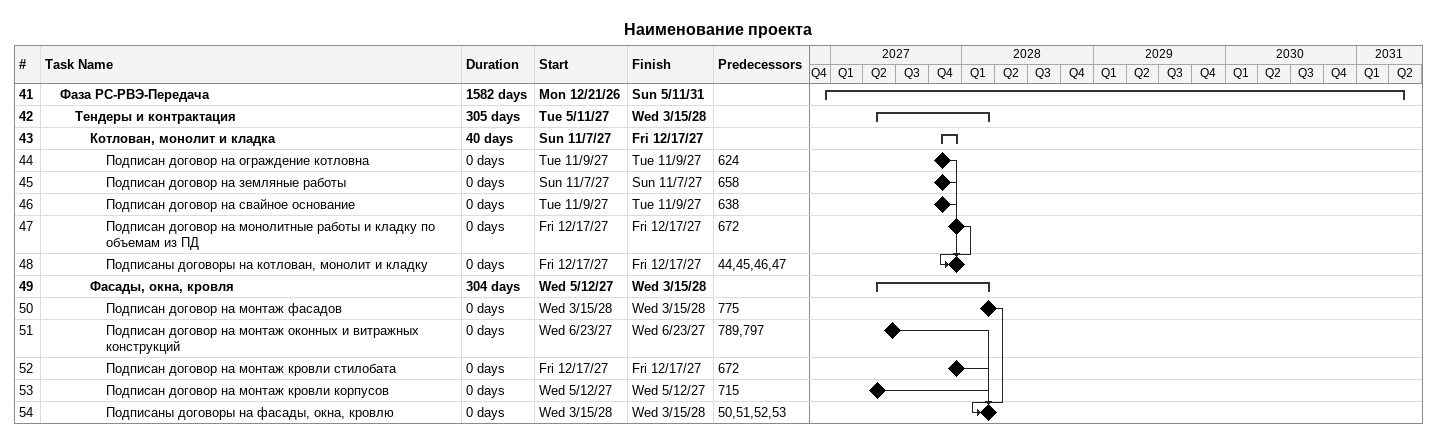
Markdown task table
Наименование проекта

| ID | Level | Task | Duration | Start | Finish | Predecessors |
|---|---|---|---|---|---|---|
| 41 | 2 | **Фаза РС-РВЭ-Передача** | 1582d | 2026-12-21 | 2031-05-11 |  |
| 42 | 3 | **Тендеры и контрактация** | 305d | 2027-05-11 | 2028-03-15 |  |
| 43 | 4 | **Котлован, монолит и кладка** | 40d | 2027-11-07 | 2027-12-17 |  |
| 44 | 5 | Подписан договор на ограждение котловна | 0d | 2027-11-09 | 2027-11-09 | 624 |
| 45 | 5 | Подписан договор на земляные работы | 0d | 2027-11-07 | 2027-11-07 | 658 |
| 46 | 5 | Подписан договор на свайное основание | 0d | 2027-11-09 | 2027-11-09 | 638 |
| 47 | 5 | Подписан договор на монолитные работы и кладку по объемам из ПД | 0d | 2027-12-17 | 2027-12-17 | 672 |
| 48 | 5 | Подписаны договоры на котлован, монолит и кладку | 0d | 2027-12-17 | 2027-12-17 | 44, 45, 46, 47 |
| 49 | 4 | **Фасады, окна, кровля** | 304d | 2027-05-12 | 2028-03-15 |  |
| 50 | 5 | Подписан договор на монтаж фасадов | 0d | 2028-03-15 | 2028-03-15 | 775 |
| 51 | 5 | Подписан договор на монтаж оконных и витражных конструкций | 0d | 2027-06-23 | 2027-06-23 | 789, 797 |
| 52 | 5 | Подписан договор на монтаж кровли стилобата | 0d | 2027-12-17 | 2027-12-17 | 672 |
| 53 | 5 | Подписан договор на монтаж кровли корпусов | 0d | 2027-05-12 | 2027-05-12 | 715 |
| 54 | 5 | Подписаны договоры на фасады, окна, кровлю | 0d | 2028-03-15 | 2028-03-15 | 50, 51, 52, 53 |
